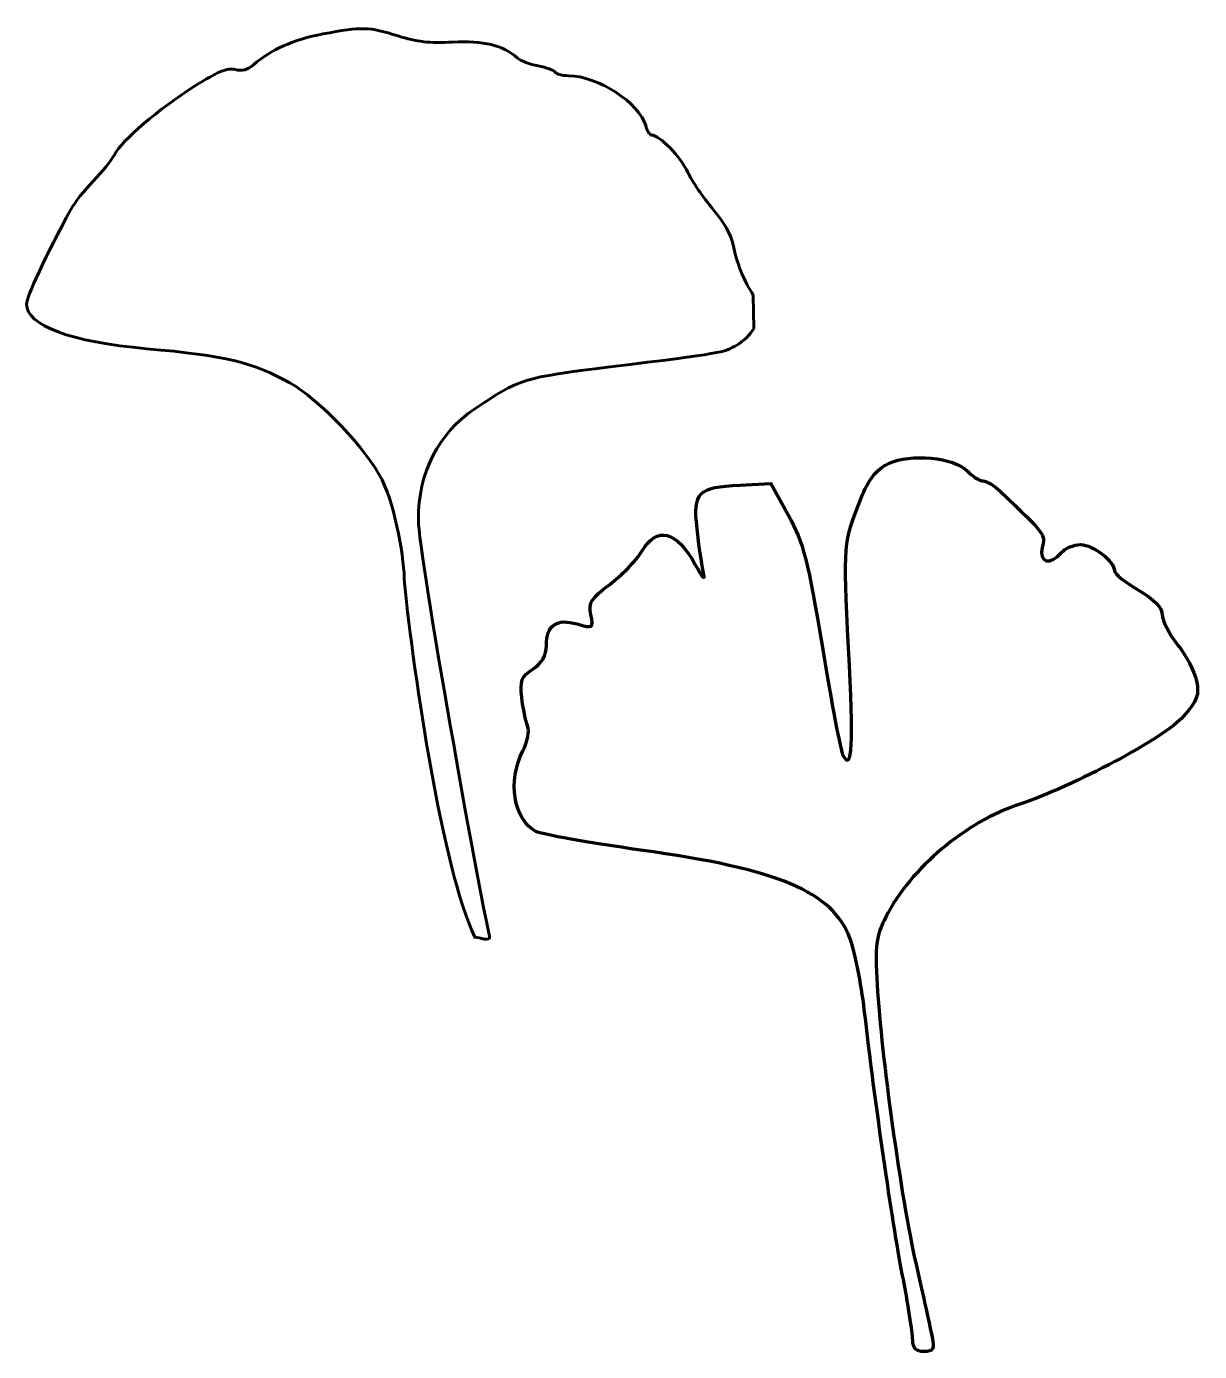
# Model space of a CAD drawing. Header units: centimetres. Extents: x -8.5 to 8.6, y -9.6 to 9.7.
import ezdxf

# ---------------------------------------------------------------- set-up
doc = ezdxf.new("R2010")
doc.units = ezdxf.units.CM
doc.header["$MEASUREMENT"] = 0
doc.layers.add('Layer 1', color=7, linetype='Continuous')

msp = doc.modelspace()

# ---------------------------------------------------------------- linework, layer by layer
at = {"layer": 'Layer 1', "color": 65, "lineweight": 60}
msp.add_open_spline([(2.05486, 5.76685), (1.92616, 5.9541), (1.79931, 6.27075), (1.76015, 6.50252), (1.76015, 6.50252), (1.73673, 6.6411), (1.62983, 6.83004), (1.46623, 7.02198), (1.46623, 7.02198), (1.32481, 7.18789), (1.16027, 7.4292), (1.10058, 7.55821), (1.10058, 7.55821), (0.99782, 7.78033), (0.68446, 8.10282), (0.57141, 8.10282), (0.57141, 8.10282), (0.54271, 8.10282), (0.50376, 8.16441), (0.48487, 8.23969), (0.48487, 8.23969), (0.40274, 8.56692), (-0.21778, 8.96858), (-0.64118, 8.96858), (-0.64118, 8.96858), (-0.73055, 8.96858), (-0.8179, 8.99161), (-0.8353, 9.01975), (-0.8353, 9.01975), (-0.8527, 9.0479), (-0.96461, 9.08905), (-1.08401, 9.11121), (-1.08401, 9.11121), (-1.2034, 9.13337), (-1.341, 9.18727), (-1.38978, 9.23099), (-1.38978, 9.23099), (-1.59107, 9.41141), (-1.88549, 9.48259), (-2.32996, 9.45829), (-2.32996, 9.45829), (-2.66064, 9.44021), (-2.85845, 9.46245), (-3.12533, 9.54771), (-3.12533, 9.54771), (-3.55037, 9.68349), (-3.65211, 9.68621), (-4.22295, 9.57697), (-4.22295, 9.57697), (-4.65385, 9.49452), (-4.98842, 9.3461), (-5.2328, 9.129), (-5.2328, 9.129), (-5.31786, 9.05343), (-5.4002, 9.03163), (-5.50301, 9.05743), (-5.50301, 9.05743), (-5.61811, 9.08632), (-5.74901, 9.03261), (-6.09362, 8.81512), (-6.09362, 8.81512), (-6.61416, 8.48659), (-7.1572, 8.02308), (-7.26376, 7.81633), (-7.26376, 7.81633), (-7.30526, 7.73581), (-7.44277, 7.56388), (-7.56934, 7.43427), (-7.56934, 7.43427), (-7.69591, 7.30466), (-7.84376, 7.11698), (-7.89791, 7.01721), (-7.89791, 7.01721), (-8.26111, 6.34796), (-8.54468, 5.74246), (-8.54468, 5.63613), (-8.54468, 5.63613), (-8.54468, 5.32356), (-7.90072, 5.08454), (-6.79303, 4.98598), (-6.79303, 4.98598), (-5.64034, 4.88342), (-5.24656, 4.78957), (-4.70646, 4.48871), (-4.70646, 4.48871), (-4.2736, 4.24759), (-3.57345, 3.51098), (-3.3593, 3.07141), (-3.3593, 3.07141), (-3.15379, 2.64957), (-3.03484, 1.90639), (-3.03353, 1.5659), (-3.03353, 1.5659), (-2.89046, 0.20491), (-2.48005, -2.59856), (-2.00706, -3.59944), (-2.00706, -3.59944), (-1.94545, -3.59944), (-1.76986, -3.67627), (-1.79161, -3.58501), (-1.79161, -3.58501), (-1.93936, -2.96501), (-2.82777, 1.98025), (-2.82957, 2.48695), (-2.82957, 2.48695), (-2.83203, 3.18027), (-2.54445, 3.74577), (-2.00451, 4.10932), (-2.00451, 4.10932), (-1.34949, 4.55036), (-1.31691, 4.56045), (-0.03133, 4.72006), (-0.03133, 4.72006), (1.61822, 4.92487), (1.6195, 4.92509), (1.81563, 5.03881), (1.81563, 5.03881), (1.91086, 5.09403), (2.02087, 5.20214), (2.06008, 5.27907), (2.06008, 5.27907), (2.06008, 5.27907), (2.05486, 5.76685), (2.05486, 5.76685)], degree=3, knots=[0, 0, 0, 0, 0.03125, 0.03125, 0.03125, 0.03125, 0.0625, 0.0625, 0.0625, 0.0625, 0.09375, 0.09375, 0.09375, 0.09375, 0.125, 0.125, 0.125, 0.125, 0.15625, 0.15625, 0.15625, 0.15625, 0.1875, 0.1875, 0.1875, 0.1875, 0.21875, 0.21875, 0.21875, 0.21875, 0.25, 0.25, 0.25, 0.25, 0.28125, 0.28125, 0.28125, 0.28125, 0.3125, 0.3125, 0.3125, 0.3125, 0.34375, 0.34375, 0.34375, 0.34375, 0.375, 0.375, 0.375, 0.375, 0.40625, 0.40625, 0.40625, 0.40625, 0.4375, 0.4375, 0.4375, 0.4375, 0.46875, 0.46875, 0.46875, 0.46875, 0.5, 0.5, 0.5, 0.5, 0.53125, 0.53125, 0.53125, 0.53125, 0.5625, 0.5625, 0.5625, 0.5625, 0.59375, 0.59375, 0.59375, 0.59375, 0.625, 0.625, 0.625, 0.625, 0.65625, 0.65625, 0.65625, 0.65625, 0.6875, 0.6875, 0.6875, 0.6875, 0.71875, 0.71875, 0.71875, 0.71875, 0.75, 0.75, 0.75, 0.75, 0.78125, 0.78125, 0.78125, 0.78125, 0.8125, 0.8125, 0.8125, 0.8125, 0.84375, 0.84375, 0.84375, 0.84375, 0.875, 0.875, 0.875, 0.875, 0.90625, 0.90625, 0.90625, 0.90625, 0.9375, 0.9375, 0.9375, 0.9375, 1, 1, 1, 1], dxfattribs=at)
at = {"layer": 'Layer 1', "color": 65, "lineweight": 80}
msp.add_open_spline([(4.66296, -9.43067), (4.6387, -9.31354), (4.53075, -8.8274), (4.42307, -8.35034), (4.42307, -8.35034), (4.20987, -7.40584), (3.92455, -5.34949), (3.86042, -4.29515), (3.86042, -4.29515), (3.82539, -3.71918), (3.84209, -3.58855), (3.98709, -3.30432), (3.98709, -3.30432), (4.35076, -2.59147), (5.15332, -1.91545), (5.94195, -1.65767), (5.94195, -1.65767), (6.71988, -1.40339), (8.0593, -0.68515), (8.32954, -0.37737), (8.32954, -0.37737), (8.53077, -0.14818), (8.56161, -0.06309), (8.51735, 0.14076), (8.51735, 0.14076), (8.48823, 0.27491), (8.36426, 0.51166), (8.24187, 0.66685), (8.24187, 0.66685), (8.11948, 0.82205), (8.01934, 1.01911), (8.01934, 1.10476), (8.01934, 1.10476), (8.01934, 1.20745), (7.90066, 1.33005), (7.67087, 1.46471), (7.67087, 1.46471), (7.47921, 1.57703), (7.3224, 1.70231), (7.3224, 1.7431), (7.3224, 1.7431), (7.3224, 1.88522), (7.01135, 2.12703), (6.82853, 2.12703), (6.82853, 2.12703), (6.72727, 2.12703), (6.60103, 2.07476), (6.54801, 2.01087), (6.54801, 2.01087), (6.38817, 1.81827), (6.21391, 1.86459), (6.26922, 2.08498), (6.26922, 2.08498), (6.31743, 2.27708), (6.31877, 2.27529), (5.65474, 2.90648), (5.65474, 2.90648), (5.56806, 2.98887), (5.45616, 3.05629), (5.40608, 3.05629), (5.40608, 3.05629), (5.356, 3.05629), (5.25268, 3.12135), (5.17649, 3.20086), (5.17649, 3.20086), (4.98405, 3.40168), (4.3468, 3.46221), (4.02759, 3.30999), (4.02759, 3.30999), (3.8466, 3.22368), (3.73856, 3.0866), (3.62185, 2.79521), (3.62185, 2.79521), (3.36727, 2.15961), (3.36564, 2.1397), (3.44409, 0.62211), (3.44409, 0.62211), (3.51797, -0.8071), (3.49838, -1.19175), (3.36395, -0.95154), (3.36395, -0.95154), (3.32906, -0.88919), (3.19318, -0.17972), (3.062, 0.62507), (3.062, 0.62507), (2.85648, 1.88592), (2.78794, 2.15259), (2.56648, 2.55295), (2.56648, 2.55295), (2.56648, 2.55295), (2.30946, 3.01758), (2.30946, 3.01758), (2.30946, 3.01758), (2.30946, 3.01758), (1.85952, 2.9963), (1.85952, 2.9963), (1.85952, 2.9963), (1.24837, 2.9674), (1.17485, 2.89283), (1.23363, 2.36156), (1.23363, 2.36156), (1.25968, 2.12609), (1.30053, 1.84632), (1.32439, 1.73984), (1.32439, 1.73984), (1.3566, 1.59612), (1.32667, 1.62044), (1.2082, 1.83425), (1.2082, 1.83425), (0.93155, 2.33351), (0.65337, 2.4034), (0.42802, 2.03024), (0.42802, 2.03024), (0.34443, 1.89182), (0.13389, 1.67408), (-0.03983, 1.54637), (-0.03983, 1.54637), (-0.30567, 1.35095), (-0.34915, 1.28143), (-0.31434, 1.10742), (-0.31434, 1.10742), (-0.27449, 0.90818), (-0.28179, 0.90319), (-0.51544, 0.9702), (-0.51544, 0.9702), (-0.81476, 1.05604), (-0.96354, 0.95143), (-0.96354, 0.65513), (-0.96354, 0.65513), (-0.96354, 0.5115), (-1.02817, 0.39886), (-1.16021, 0.31234), (-1.16021, 0.31234), (-1.32609, 0.20365), (-1.35144, 0.1386), (-1.32214, -0.10312), (-1.32214, -0.10312), (-1.30303, -0.26075), (-1.26428, -0.44755), (-1.23602, -0.51824), (-1.23602, -0.51824), (-1.20776, -0.58893), (-1.23944, -0.75273), (-1.3064, -0.88223), (-1.3064, -0.88223), (-1.53229, -1.31906), (-1.44117, -1.88191), (-1.11642, -2.05571), (-1.11642, -2.05571), (-1.03209, -2.10084), (-0.34466, -2.22337), (0.41122, -2.32799), (0.41122, -2.32799), (2.42811, -2.60716), (3.21147, -2.93714), (3.46252, -3.61331), (3.46252, -3.61331), (3.53498, -3.80846), (3.62992, -4.2781), (3.67351, -4.65696), (3.67351, -4.65696), (3.82942, -6.0122), (4.07855, -7.74639), (4.22763, -8.51421), (4.22763, -8.51421), (4.31103, -8.94373), (4.37937, -9.37357), (4.37949, -9.4694), (4.37949, -9.4694), (4.37965, -9.59506), (4.42536, -9.64364), (4.54339, -9.64364), (4.54339, -9.64364), (4.681, -9.64364), (4.70004, -9.60974), (4.66296, -9.43068), (4.66296, -9.43068), (4.66296, -9.43068), (4.66296, -9.43067), (4.66296, -9.43067)], degree=3, knots=[0, 0, 0, 0, 0.02173913, 0.02173913, 0.02173913, 0.02173913, 0.04347826, 0.04347826, 0.04347826, 0.04347826, 0.06521739, 0.06521739, 0.06521739, 0.06521739, 0.08695652, 0.08695652, 0.08695652, 0.08695652, 0.10869565, 0.10869565, 0.10869565, 0.10869565, 0.13043478, 0.13043478, 0.13043478, 0.13043478, 0.15217391, 0.15217391, 0.15217391, 0.15217391, 0.17391304, 0.17391304, 0.17391304, 0.17391304, 0.19565217, 0.19565217, 0.19565217, 0.19565217, 0.2173913, 0.2173913, 0.2173913, 0.2173913, 0.23913043, 0.23913043, 0.23913043, 0.23913043, 0.26086957, 0.26086957, 0.26086957, 0.26086957, 0.2826087, 0.2826087, 0.2826087, 0.2826087, 0.30434783, 0.30434783, 0.30434783, 0.30434783, 0.32608696, 0.32608696, 0.32608696, 0.32608696, 0.34782609, 0.34782609, 0.34782609, 0.34782609, 0.36956522, 0.36956522, 0.36956522, 0.36956522, 0.39130435, 0.39130435, 0.39130435, 0.39130435, 0.41304348, 0.41304348, 0.41304348, 0.41304348, 0.43478261, 0.43478261, 0.43478261, 0.43478261, 0.45652174, 0.45652174, 0.45652174, 0.45652174, 0.47826087, 0.47826087, 0.47826087, 0.47826087, 0.5, 0.5, 0.5, 0.5, 0.52173913, 0.52173913, 0.52173913, 0.52173913, 0.54347826, 0.54347826, 0.54347826, 0.54347826, 0.56521739, 0.56521739, 0.56521739, 0.56521739, 0.58695652, 0.58695652, 0.58695652, 0.58695652, 0.60869565, 0.60869565, 0.60869565, 0.60869565, 0.63043478, 0.63043478, 0.63043478, 0.63043478, 0.65217391, 0.65217391, 0.65217391, 0.65217391, 0.67391304, 0.67391304, 0.67391304, 0.67391304, 0.69565217, 0.69565217, 0.69565217, 0.69565217, 0.7173913, 0.7173913, 0.7173913, 0.7173913, 0.73913043, 0.73913043, 0.73913043, 0.73913043, 0.76086957, 0.76086957, 0.76086957, 0.76086957, 0.7826087, 0.7826087, 0.7826087, 0.7826087, 0.80434783, 0.80434783, 0.80434783, 0.80434783, 0.82608696, 0.82608696, 0.82608696, 0.82608696, 0.84782609, 0.84782609, 0.84782609, 0.84782609, 0.86956522, 0.86956522, 0.86956522, 0.86956522, 0.89130435, 0.89130435, 0.89130435, 0.89130435, 0.91304348, 0.91304348, 0.91304348, 0.91304348, 0.93478261, 0.93478261, 0.93478261, 0.93478261, 0.95652174, 0.95652174, 0.95652174, 0.95652174, 1, 1, 1, 1], dxfattribs=at)

doc.saveas('drawing.dxf')
